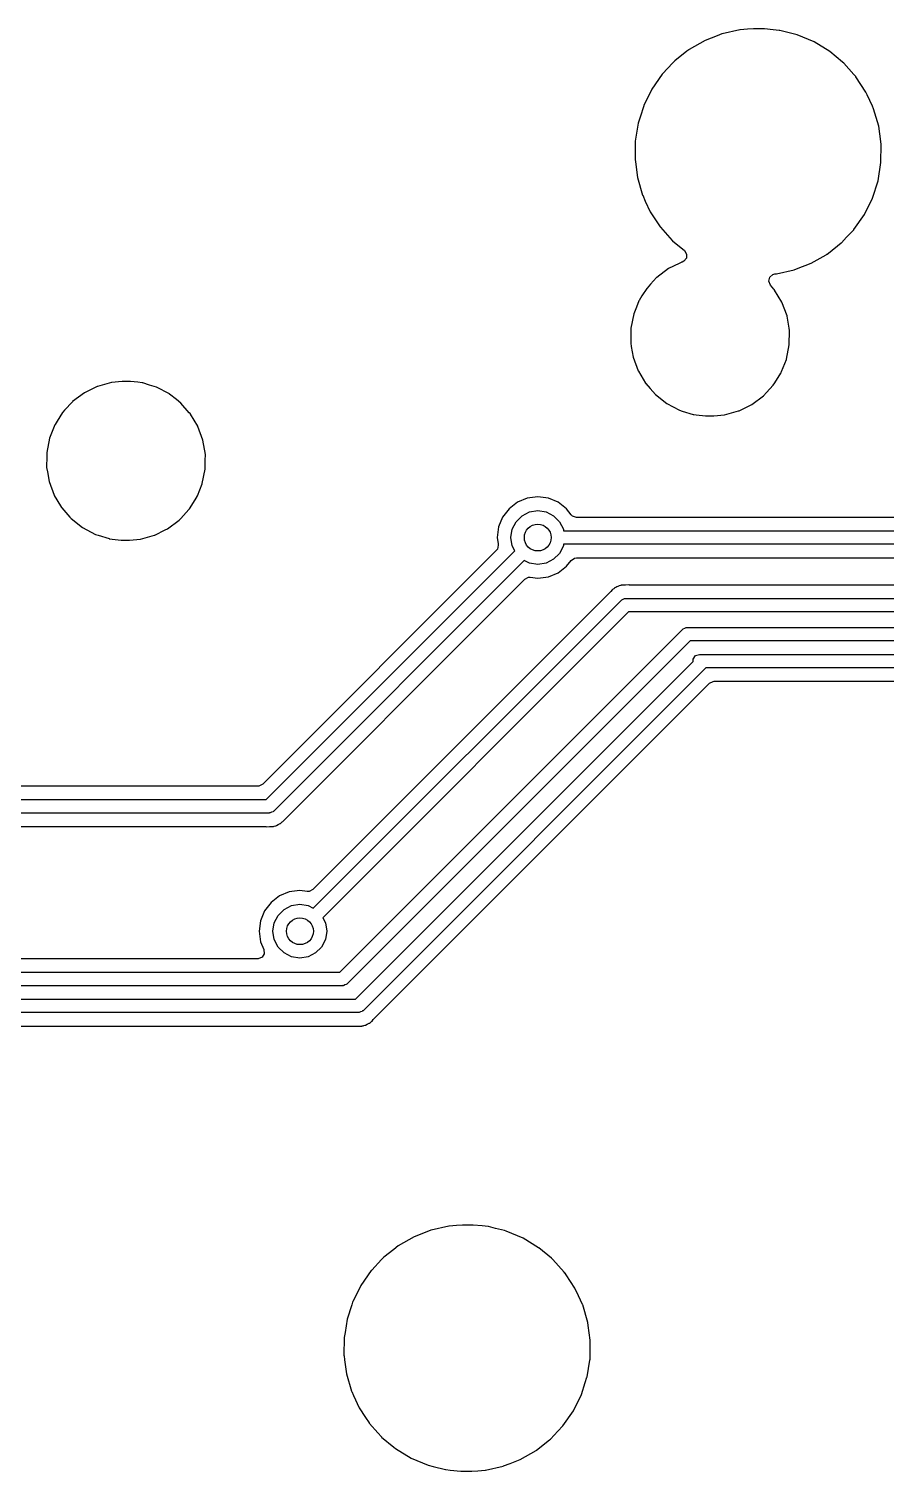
# Model space of a CAD drawing. Extents: x 0.6 to 14.8, y -5.2 to -0.6.
# Drawn here: x 10.017 to 10.52, y -2.805 to -1.96 of the extents above; entities that cross this region are included whole.
import ezdxf

# ---------------------------------------------------------------- set-up
doc = ezdxf.new("R2010")
doc.units = 0
doc.header["$MEASUREMENT"] = 0
doc.layers.add('BLACK', color=7, linetype='CONTINUOUS')

msp = doc.modelspace()

# ---------------------------------------------------------------- linework, layer by layer
at = {"layer": 'BLACK', "linetype": 'CONTINUOUS'}
for p, q in [((10.4383, -1.96015), (10.4341, -1.96046)), ((10.4419, -1.95988), (10.4383, -1.96015)), ((10.4483, -1.95988), (10.4419, -1.95988)), ((10.4534, -1.9604), (10.4483, -1.95988)), ((10.4135, -1.96672), (10.4042, -1.97204)), ((10.4206, -1.96396), (10.4135, -1.96672)), ((10.4233, -1.96289), (10.4206, -1.96396)), ((10.4235, -1.96284), (10.4233, -1.96289)), ((10.4233, -1.96289), (10.4233, -1.96289)), ((10.4339, -1.96047), (10.4235, -1.96284)), ((10.4341, -1.96046), (10.4339, -1.96047)), ((10.4341, -1.96046), (10.4341, -1.96046)), ((10.457, -1.96076), (10.4534, -1.9604)), ((10.4572, -1.96078), (10.457, -1.96076)), ((10.457, -1.96076), (10.457, -1.96076)), ((10.4573, -1.96081), (10.4572, -1.96078)), ((10.466, -1.96304), (10.4573, -1.96081)), ((10.4573, -1.96081), (10.4573, -1.96081)), ((10.4675, -1.96342), (10.466, -1.96304)), ((10.4774, -1.96756), (10.4675, -1.96342)), ((10.4866, -1.97311), (10.4774, -1.96756)), ((10.4029, -1.97304), (10.3958, -1.97867)), ((10.4041, -1.97213), (10.4029, -1.97304)), ((10.4042, -1.97204), (10.4041, -1.97213)), ((10.4041, -1.97213), (10.4041, -1.97213)), ((10.4867, -1.97321), (10.4866, -1.97311)), ((10.4941, -1.97935), (10.4867, -1.97321)), ((10.3945, -1.98007), (10.3888, -1.9861)), ((10.3958, -1.97867), (10.3945, -1.98007)), ((10.4948, -1.97996), (10.4941, -1.97935)), ((10.4949, -1.98007), (10.4948, -1.97996)), ((10.5007, -1.98659), (10.4949, -1.98007)), ((10.4949, -1.98007), (10.4949, -1.98007)), ((10.3884, -1.98647), (10.3823, -1.99527)), ((10.3888, -1.9861), (10.3884, -1.98647)), ((10.5019, -1.98789), (10.5007, -1.98659)), ((10.5019, -1.98796), (10.5019, -1.98789)), ((10.5078, -1.99691), (10.5019, -1.98796)), ((10.3823, -1.99527), (10.3776, -2.00488)), ((10.5086, -1.99851), (10.5078, -1.99691)), ((10.5116, -2.0051), (10.5086, -1.99851)), ((10.3776, -2.00502), (10.3754, -2.01166)), ((10.3776, -2.00488), (10.3776, -2.00502)), ((10.5123, -2.00664), (10.5116, -2.0051)), ((10.5153, -2.01692), (10.5123, -2.00664)), ((10.3743, -2.01508), (10.3726, -2.02565)), ((10.3754, -2.01166), (10.3743, -2.01508)), ((10.5159, -2.02136), (10.5153, -2.01692)), ((10.3726, -2.02565), (10.3725, -2.03636)), ((10.5167, -2.02735), (10.5159, -2.02136)), ((10.5166, -2.03825), (10.5167, -2.02754)), ((10.5167, -2.02754), (10.5167, -2.02735)), ((10.3725, -2.03636), (10.3725, -2.0365)), ((10.3725, -2.0365), (10.3725, -2.0365)), ((10.3725, -2.0365), (10.3727, -2.03772)), ((10.3727, -2.03772), (10.3739, -2.04698)), ((10.5149, -2.04882), (10.5166, -2.03825)), ((10.3739, -2.04698), (10.3769, -2.05726)), ((10.5116, -2.05902), (10.5149, -2.04882)), ((10.3769, -2.05726), (10.377, -2.05739)), ((10.377, -2.05739), (10.377, -2.05739)), ((10.377, -2.05739), (10.3785, -2.06077)), ((10.3785, -2.06077), (10.3814, -2.06699)), ((10.5069, -2.06863), (10.5116, -2.05902)), ((10.3814, -2.06699), (10.3873, -2.07594)), ((10.5008, -2.07743), (10.5069, -2.06863)), ((10.3873, -2.07594), (10.3874, -2.07605)), ((10.3874, -2.07605), (10.3874, -2.07605)), ((10.3874, -2.07605), (10.3943, -2.08383)), ((10.4965, -2.08196), (10.5007, -2.07754)), ((10.5007, -2.07754), (10.5008, -2.07743)), ((10.5007, -2.07754), (10.5007, -2.07754)), ((10.3943, -2.08383), (10.3944, -2.08394)), ((10.3944, -2.08394), (10.3945, -2.08403)), ((10.3945, -2.08403), (10.3945, -2.08403)), ((10.3945, -2.08403), (10.4014, -2.08977)), ((10.4858, -2.09127), (10.4933, -2.08532)), ((10.4933, -2.08532), (10.4934, -2.08523)), ((10.4934, -2.08523), (10.4965, -2.08196)), ((10.4026, -2.09421), (10.401, -2.09607)), ((10.4014, -2.08977), (10.4027, -2.09181)), ((10.4027, -2.09181), (10.4026, -2.09421)), ((10.4757, -2.09718), (10.4844, -2.09221)), ((10.4844, -2.09221), (10.4849, -2.09194)), ((10.4849, -2.09194), (10.485, -2.09186)), ((10.4849, -2.09194), (10.4849, -2.09194)), ((10.485, -2.09186), (10.4858, -2.09127)), ((10.3921, -2.10036), (10.3853, -2.10547)), ((10.3983, -2.09731), (10.3921, -2.10036)), ((10.3996, -2.09666), (10.3983, -2.09731)), ((10.3998, -2.09658), (10.3996, -2.09666)), ((10.3996, -2.09666), (10.3996, -2.09666)), ((10.4, -2.09652), (10.3998, -2.09658)), ((10.4001, -2.09648), (10.4, -2.09652)), ((10.401, -2.09607), (10.4001, -2.09647)), ((10.4001, -2.09647), (10.4001, -2.09647)), ((10.4001, -2.09647), (10.4001, -2.09648)), ((10.4514, -2.10538), (10.4532, -2.10379)), ((10.4532, -2.10379), (10.4545, -2.10349)), ((10.4545, -2.10349), (10.4552, -2.10344)), ((10.4552, -2.10344), (10.4553, -2.10342)), ((10.4552, -2.10344), (10.4552, -2.10344)), ((10.4553, -2.10342), (10.4657, -2.10106)), ((10.4657, -2.10106), (10.468, -2.10017)), ((10.468, -2.10017), (10.4707, -2.09914)), ((10.4707, -2.09914), (10.4721, -2.09858)), ((10.4721, -2.09858), (10.4757, -2.09718)), ((10.3794, -2.1119), (10.3765, -2.11637)), ((10.3795, -2.11175), (10.3794, -2.1119)), ((10.3794, -2.1119), (10.3794, -2.1119)), ((10.3815, -2.10953), (10.3795, -2.11175)), ((10.3851, -2.1056), (10.3815, -2.10953)), ((10.3853, -2.10547), (10.3851, -2.1056)), ((10.4509, -2.10773), (10.4514, -2.10538)), ((10.4518, -2.10994), (10.4509, -2.10773)), ((10.4539, -2.11233), (10.4518, -2.10994)), ((10.3748, -2.11914), (10.3733, -2.12289)), ((10.3749, -2.11897), (10.3748, -2.11914)), ((10.3748, -2.11914), (10.3748, -2.11914)), ((10.3765, -2.11637), (10.3749, -2.11897)), ((10.4543, -2.11272), (10.4539, -2.11233)), ((10.4543, -2.11288), (10.4543, -2.11272)), ((10.4585, -2.11991), (10.4543, -2.11288)), ((10.4543, -2.11288), (10.4543, -2.11288)), ((10.4586, -2.12007), (10.4585, -2.11991)), ((10.4585, -2.11991), (10.4585, -2.11991)), ((10.4616, -2.12808), (10.4586, -2.12007)), ((10.3717, -2.1269), (10.3701, -2.13528)), ((10.3733, -2.12289), (10.3717, -2.1269)), ((10.4616, -2.12826), (10.4616, -2.12808)), ((10.4628, -2.13524), (10.4616, -2.12826)), ((10.3701, -2.13528), (10.37, -2.13737)), ((10.37, -2.13737), (10.37, -2.14159)), ((10.463, -2.1365), (10.4628, -2.13524)), ((10.4629, -2.14504), (10.463, -2.1365)), ((10.37, -2.14159), (10.37, -2.14382)), ((10.37, -2.14382), (10.37, -2.144)), ((10.37, -2.144), (10.3703, -2.1459)), ((10.37, -2.144), (10.37, -2.144)), ((10.3703, -2.1459), (10.3714, -2.15224)), ((10.4612, -2.15342), (10.4629, -2.14504)), ((10.3714, -2.15224), (10.3744, -2.16025)), ((10.4584, -2.16068), (10.4612, -2.15358)), ((10.4612, -2.15358), (10.4612, -2.15342)), ((10.3744, -2.16025), (10.3745, -2.16041)), ((10.3745, -2.16041), (10.3745, -2.16041)), ((10.3745, -2.16041), (10.3786, -2.16744)), ((10.4544, -2.16725), (10.458, -2.1615)), ((10.458, -2.1615), (10.4581, -2.16135)), ((10.4581, -2.16135), (10.4584, -2.16068)), ((10.0558, -2.17017), (10.0498, -2.17313)), ((10.0573, -2.16943), (10.0558, -2.17017)), ((10.0574, -2.16935), (10.0573, -2.16943)), ((10.0573, -2.16943), (10.0573, -2.16943)), ((10.0656, -2.16704), (10.0574, -2.16935)), ((10.072, -2.16645), (10.0656, -2.16704)), ((10.0769, -2.16645), (10.072, -2.16645)), ((10.0811, -2.16695), (10.0769, -2.16645)), ((10.0837, -2.16725), (10.0811, -2.16695)), ((10.0838, -2.16727), (10.0837, -2.16725)), ((10.0837, -2.16725), (10.0837, -2.16725)), ((10.084, -2.16733), (10.0838, -2.16727)), ((10.088, -2.16857), (10.084, -2.16733)), ((10.084, -2.16733), (10.084, -2.16733)), ((10.092, -2.16981), (10.088, -2.16857)), ((10.0996, -2.17378), (10.092, -2.16981)), ((10.3786, -2.16744), (10.3787, -2.1676)), ((10.3787, -2.1676), (10.3789, -2.16773)), ((10.3789, -2.16773), (10.3789, -2.16773)), ((10.3789, -2.16773), (10.3813, -2.17053)), ((10.3813, -2.17053), (10.3844, -2.17402)), ((10.4496, -2.17286), (10.4534, -2.16871)), ((10.4534, -2.16871), (10.4535, -2.16857)), ((10.4534, -2.16871), (10.4534, -2.16871)), ((10.4535, -2.16857), (10.4544, -2.16725)), ((10.0428, -2.17837), (10.0382, -2.18333)), ((10.0429, -2.17824), (10.0428, -2.17837)), ((10.0498, -2.17313), (10.0429, -2.17824)), ((10.0997, -2.17389), (10.0996, -2.17378)), ((10.1037, -2.17702), (10.0997, -2.17389)), ((10.1063, -2.17907), (10.1037, -2.17702)), ((10.1064, -2.17921), (10.1063, -2.17907)), ((10.1113, -2.18482), (10.1064, -2.17921)), ((10.3844, -2.17402), (10.3911, -2.17931)), ((10.3911, -2.17931), (10.3986, -2.18328)), ((10.4409, -2.17996), (10.4477, -2.17485)), ((10.4477, -2.17485), (10.4496, -2.17286)), ((10.037, -2.18467), (10.0338, -2.18976)), ((10.0371, -2.18451), (10.037, -2.18467)), ((10.037, -2.18467), (10.037, -2.18467)), ((10.0382, -2.18333), (10.0371, -2.18451)), ((10.1119, -2.18549), (10.1113, -2.18482)), ((10.112, -2.18565), (10.1119, -2.18549)), ((10.1162, -2.19268), (10.112, -2.18565)), ((10.112, -2.18565), (10.112, -2.18565)), ((10.3986, -2.18328), (10.4002, -2.18378)), ((10.4002, -2.18378), (10.4066, -2.18576)), ((10.4066, -2.18576), (10.4066, -2.18576)), ((10.4066, -2.18576), (10.4068, -2.18582)), ((10.4068, -2.18582), (10.407, -2.18584)), ((10.407, -2.18584), (10.407, -2.18584)), ((10.407, -2.18584), (10.4084, -2.18601)), ((10.4084, -2.18601), (10.4137, -2.18664)), ((10.4137, -2.18664), (10.4187, -2.18664)), ((10.4187, -2.18664), (10.425, -2.18605)), ((10.425, -2.18605), (10.4332, -2.18374)), ((10.4332, -2.18374), (10.4335, -2.18362)), ((10.4335, -2.18362), (10.437, -2.18187)), ((10.437, -2.18187), (10.4409, -2.17996)), ((10.0306, -2.19668), (10.0294, -2.19967)), ((10.0325, -2.1919), (10.0306, -2.19668)), ((10.0326, -2.19174), (10.0325, -2.1919)), ((10.0325, -2.1919), (10.0325, -2.1919)), ((10.0338, -2.18976), (10.0326, -2.19174)), ((10.1163, -2.19283), (10.1162, -2.19268)), ((10.1162, -2.19268), (10.1162, -2.19268)), ((10.1192, -2.20085), (10.1163, -2.19283)), ((10.0294, -2.19967), (10.0277, -2.20805)), ((10.1207, -2.20927), (10.1192, -2.20085)), ((10.0277, -2.2109), (10.0276, -2.21616)), ((10.0277, -2.20805), (10.0277, -2.2109)), ((10.1206, -2.21258), (10.1207, -2.20945)), ((10.1206, -2.21781), (10.1206, -2.21258)), ((10.1207, -2.20945), (10.1207, -2.20927)), ((10.1207, -2.20945), (10.1207, -2.20945)), ((10.0276, -2.21616), (10.0276, -2.21659)), ((10.0276, -2.21659), (10.0276, -2.21677)), ((10.0276, -2.21677), (10.0281, -2.21934)), ((10.0276, -2.21677), (10.0276, -2.21677)), ((10.0281, -2.21934), (10.0291, -2.22501)), ((10.1189, -2.22619), (10.1206, -2.21781)), ((10.0291, -2.22501), (10.032, -2.23302)), ((10.116, -2.23336), (10.1188, -2.22635)), ((10.1188, -2.22635), (10.1189, -2.22619)), ((10.032, -2.23302), (10.0321, -2.23318)), ((10.0321, -2.23318), (10.0321, -2.23318)), ((10.0321, -2.23318), (10.0358, -2.23939)), ((10.1114, -2.24106), (10.1156, -2.23427)), ((10.1156, -2.23427), (10.1157, -2.23412)), ((10.1157, -2.23412), (10.116, -2.23336)), ((10.3036, -2.23722), (10.2987, -2.24101)), ((10.3093, -2.23484), (10.3036, -2.23722)), ((10.3155, -2.23403), (10.3093, -2.23484)), ((10.3217, -2.23484), (10.3155, -2.23403)), ((10.3274, -2.23722), (10.3217, -2.23484)), ((10.3324, -2.24101), (10.3274, -2.23722)), ((10.0358, -2.23939), (10.0364, -2.24036)), ((10.0364, -2.24036), (10.0365, -2.2405)), ((10.0365, -2.2405), (10.0365, -2.2405)), ((10.0365, -2.2405), (10.0413, -2.24595)), ((10.0413, -2.24595), (10.042, -2.24679)), ((10.042, -2.24679), (10.0487, -2.25207)), ((10.1054, -2.24762), (10.1063, -2.24665)), ((10.1063, -2.24665), (10.1111, -2.24147)), ((10.1111, -2.24147), (10.1112, -2.24134)), ((10.1111, -2.24147), (10.1111, -2.24147)), ((10.1112, -2.24134), (10.1114, -2.24106)), ((10.2949, -2.24595), (10.2925, -2.2517)), ((10.2987, -2.24101), (10.2949, -2.24595)), ((10.3028, -2.24862), (10.3063, -2.24513)), ((10.3063, -2.24513), (10.3107, -2.2429)), ((10.3107, -2.2429), (10.3155, -2.24213)), ((10.3155, -2.24213), (10.3204, -2.2429)), ((10.3204, -2.2429), (10.3248, -2.24513)), ((10.3248, -2.24513), (10.3283, -2.24862)), ((10.3351, -2.24452), (10.3324, -2.24101)), ((10.3359, -2.2453), (10.3351, -2.24452)), ((10.3382, -2.24604), (10.3359, -2.2453)), ((10.6413, -2.24604), (10.3382, -2.24604)), ((10.0487, -2.25207), (10.0563, -2.25605)), ((10.0911, -2.2564), (10.0971, -2.25345)), ((10.0971, -2.25345), (10.0985, -2.25273)), ((10.0985, -2.25273), (10.1054, -2.24762)), ((10.2925, -2.2517), (10.2917, -2.25787)), ((10.2998, -2.25787), (10.3005, -2.25301)), ((10.3005, -2.25301), (10.3028, -2.24862)), ((10.3283, -2.24862), (10.3305, -2.25301)), ((10.3305, -2.25301), (10.3306, -2.25394)), ((10.3306, -2.25394), (10.8943, -2.25394)), ((10.0563, -2.25605), (10.0579, -2.25655)), ((10.0579, -2.25655), (10.0643, -2.25853)), ((10.0643, -2.25853), (10.0643, -2.25853)), ((10.0643, -2.25853), (10.0644, -2.25858)), ((10.0644, -2.25858), (10.0646, -2.25861)), ((10.0646, -2.25861), (10.0646, -2.25861)), ((10.0646, -2.25861), (10.066, -2.25877)), ((10.066, -2.25877), (10.0714, -2.25941)), ((10.0714, -2.25941), (10.0763, -2.25941)), ((10.0763, -2.25941), (10.0827, -2.25882)), ((10.0827, -2.25882), (10.0909, -2.2565)), ((10.0909, -2.2565), (10.0911, -2.2564)), ((10.2917, -2.25787), (10.2922, -2.26154)), ((10.2923, -2.26226), (10.2918, -2.26462)), ((10.2922, -2.26154), (10.2923, -2.26226)), ((10.3005, -2.26274), (10.2998, -2.25787)), ((10.3021, -2.26575), (10.3005, -2.26274)), ((10.3305, -2.26274), (10.3283, -2.26713)), ((10.3306, -2.26181), (10.3305, -2.26274)), ((10.8943, -2.26181), (10.3306, -2.26181)), ((10.2911, -2.26552), (10.1543, -2.40238)), ((10.1564, -2.41142), (10.3021, -2.26575)), ((10.3076, -2.27132), (10.1608, -2.41814)), ((10.2918, -2.26462), (10.2911, -2.26552)), ((10.3107, -2.27285), (10.3076, -2.27132)), ((10.3248, -2.27061), (10.3204, -2.27285)), ((10.3283, -2.26713), (10.3248, -2.27061)), ((10.3324, -2.27474), (10.3351, -2.27123)), ((10.3351, -2.27123), (10.3371, -2.26987)), ((10.3371, -2.26987), (10.3382, -2.2697)), ((10.3382, -2.2697), (10.8921, -2.2697)), ((10.3079, -2.28225), (10.31, -2.28116)), ((10.31, -2.28116), (10.3111, -2.28114)), ((10.3155, -2.27362), (10.3107, -2.27285)), ((10.3111, -2.28114), (10.3155, -2.28172)), ((10.3204, -2.27285), (10.3155, -2.27362)), ((10.3155, -2.28172), (10.3217, -2.28091)), ((10.3217, -2.28091), (10.3274, -2.27853)), ((10.3274, -2.27853), (10.3324, -2.27474)), ((10.2843, -2.30586), (10.3079, -2.28225)), ((10.3583, -2.28951), (10.3579, -2.28991)), ((10.359, -2.2886), (10.3583, -2.28951)), ((10.3593, -2.2884), (10.359, -2.2886)), ((10.36, -2.28784), (10.3593, -2.2884)), ((10.3602, -2.28767), (10.36, -2.28784)), ((10.3603, -2.28751), (10.3602, -2.28767)), ((10.3606, -2.2874), (10.3603, -2.28751)), ((10.3613, -2.2871), (10.3606, -2.2874)), ((10.3606, -2.2874), (10.3606, -2.2874)), ((10.3618, -2.28683), (10.3613, -2.2871)), ((10.3624, -2.28647), (10.3618, -2.28683)), ((10.3627, -2.28628), (10.3624, -2.28647)), ((10.3624, -2.28647), (10.3624, -2.28647)), ((10.3632, -2.2862), (10.3627, -2.28628)), ((10.364, -2.28595), (10.3632, -2.2862)), ((10.3641, -2.28591), (10.364, -2.28595)), ((10.3644, -2.28577), (10.3641, -2.28591)), ((10.3641, -2.28591), (10.3641, -2.28591)), ((10.3648, -2.28576), (10.3644, -2.28577)), ((10.3649, -2.28575), (10.3648, -2.28576)), ((10.3656, -2.28573), (10.3649, -2.28575)), ((10.3658, -2.28571), (10.3656, -2.28573)), ((10.3659, -2.28568), (10.3658, -2.28571)), ((10.3667, -2.28568), (10.3659, -2.28568)), ((10.3669, -2.28568), (10.3667, -2.28568)), ((10.3688, -2.28561), (10.3669, -2.28568)), ((10.369, -2.28567), (10.3688, -2.28561)), ((10.3691, -2.28568), (10.369, -2.28567)), ((10.4664, -2.28568), (10.3691, -2.28568)), ((11.6965, -2.28568), (10.4664, -2.28568)), ((10.3579, -2.28991), (10.1837, -2.46411)), ((10.1839, -2.47505), (10.3643, -2.29473)), ((10.3643, -2.29473), (10.3645, -2.29458)), ((10.3645, -2.29458), (10.3647, -2.29433)), ((10.3647, -2.29433), (10.3656, -2.29404)), ((10.3656, -2.29404), (10.3664, -2.29362)), ((10.3664, -2.29362), (10.3667, -2.29367)), ((10.3667, -2.29367), (10.367, -2.29357)), ((10.367, -2.29357), (11.7014, -2.29357)), ((10.1672, -2.42296), (10.2843, -2.30586)), ((10.3687, -2.30145), (10.1895, -2.48062)), ((11.703, -2.30145), (10.3687, -2.30145)), ((10.1994, -2.51257), (10.4003, -2.31173)), ((10.4003, -2.31173), (10.4005, -2.31158)), ((10.4005, -2.31158), (10.4007, -2.31133)), ((10.4007, -2.31133), (10.4016, -2.31104)), ((10.4016, -2.31104), (10.4024, -2.31062)), ((10.4024, -2.31062), (10.4027, -2.31067)), ((10.4027, -2.31067), (10.403, -2.31057)), ((10.403, -2.31057), (11.7067, -2.31057)), ((10.4047, -2.31845), (10.2038, -2.5193)), ((11.7083, -2.31845), (10.4047, -2.31845)), ((10.2087, -2.52832), (10.4065, -2.33044)), ((10.4065, -2.32904), (10.408, -2.32707)), ((10.4065, -2.33044), (10.4065, -2.32904)), ((10.408, -2.32707), (10.4103, -2.32632)), ((10.4103, -2.32632), (10.4123, -2.32632)), ((10.4123, -2.32632), (10.4123, -2.32632)), ((10.4123, -2.32632), (11.7132, -2.32632)), ((10.4139, -2.3342), (10.2131, -2.53504)), ((11.7148, -2.3342), (10.4139, -2.3342)), ((10.4038, -2.35551), (10.4161, -2.34323)), ((10.4161, -2.34323), (10.4182, -2.34214)), ((10.4182, -2.34214), (10.4188, -2.34209)), ((10.4188, -2.34209), (11.6179, -2.34209)), ((10.2749, -2.48433), (10.4038, -2.35551)), ((10.1515, -2.40352), (9.9047, -2.40352)), ((10.1521, -2.40348), (10.1515, -2.40352)), ((10.1543, -2.40238), (10.1521, -2.40348)), ((9.59836, -2.41142), (10.1564, -2.41142)), ((10.158, -2.41929), (9.59836, -2.41929)), ((10.1583, -2.41919), (10.158, -2.41929)), ((10.1587, -2.41924), (10.1583, -2.41919)), ((10.1595, -2.41882), (10.1587, -2.41924)), ((10.1604, -2.41854), (10.1595, -2.41882)), ((10.1605, -2.41828), (10.1604, -2.41854)), ((10.1608, -2.41814), (10.1605, -2.41828)), ((10.1651, -2.42503), (10.1658, -2.42446)), ((10.1658, -2.42446), (10.1661, -2.42427)), ((10.1661, -2.42427), (10.1668, -2.42336)), ((10.1668, -2.42336), (10.1672, -2.42296)), ((9.60588, -2.42719), (10.1222, -2.42719)), ((10.1222, -2.42719), (10.1559, -2.42719)), ((10.1559, -2.42719), (10.1561, -2.4272)), ((10.1561, -2.4272), (10.1563, -2.42726)), ((10.1563, -2.42726), (10.1582, -2.42719)), ((10.1582, -2.42719), (10.1584, -2.42719)), ((10.1584, -2.42719), (10.1591, -2.42719)), ((10.1591, -2.42719), (10.1593, -2.42715)), ((10.1593, -2.42715), (10.1595, -2.42714)), ((10.1595, -2.42714), (10.1602, -2.42712)), ((10.1602, -2.42712), (10.1603, -2.42711)), ((10.1603, -2.42711), (10.1607, -2.4271)), ((10.1607, -2.4271), (10.161, -2.42695)), ((10.161, -2.42695), (10.1611, -2.42692)), ((10.161, -2.42695), (10.161, -2.42695)), ((10.1611, -2.42692), (10.1619, -2.42667)), ((10.1619, -2.42667), (10.1624, -2.42658)), ((10.1624, -2.42658), (10.1633, -2.42603)), ((10.1633, -2.42603), (10.1638, -2.42577)), ((10.1638, -2.42577), (10.1645, -2.42546)), ((10.1645, -2.42546), (10.1647, -2.42536)), ((10.1645, -2.42546), (10.1645, -2.42546)), ((10.1647, -2.42536), (10.1649, -2.4252)), ((10.1649, -2.4252), (10.1651, -2.42503)), ((10.1699, -2.46546), (10.1641, -2.46784)), ((10.1761, -2.46465), (10.1699, -2.46546)), ((10.1804, -2.46522), (10.1761, -2.46465)), ((10.1816, -2.46521), (10.1804, -2.46522)), ((10.1837, -2.46411), (10.1816, -2.46521)), ((10.1592, -2.47163), (10.1554, -2.47657)), ((10.1641, -2.46784), (10.1592, -2.47163)), ((10.1668, -2.47575), (10.1712, -2.47351)), ((10.1712, -2.47351), (10.1761, -2.47274)), ((10.1761, -2.47274), (10.1809, -2.47351)), ((10.1809, -2.47351), (10.1839, -2.47505)), ((10.153, -2.48232), (10.1522, -2.48849)), ((10.1554, -2.47657), (10.153, -2.48232)), ((10.1603, -2.48849), (10.1611, -2.48363)), ((10.1611, -2.48363), (10.1633, -2.47924)), ((10.1633, -2.47924), (10.1668, -2.47575)), ((10.1895, -2.48062), (10.191, -2.48363)), ((10.191, -2.48363), (10.1918, -2.48849)), ((10.1522, -2.48849), (10.153, -2.49466)), ((10.1611, -2.49336), (10.1603, -2.48849)), ((10.1918, -2.48849), (10.191, -2.49336)), ((10.2194, -2.53986), (10.2749, -2.48433)), ((10.153, -2.49466), (10.1549, -2.49926)), ((10.1549, -2.49926), (10.1549, -2.49929)), ((10.1549, -2.49929), (10.1551, -2.50169)), ((10.1633, -2.49775), (10.1611, -2.49336)), ((10.1668, -2.50123), (10.1633, -2.49775)), ((10.1888, -2.49775), (10.1853, -2.50123)), ((10.191, -2.49336), (10.1888, -2.49775)), ((10.1513, -2.50468), (9.54615, -2.50468)), ((10.1516, -2.50467), (10.1513, -2.50468)), ((10.1539, -2.50375), (10.1516, -2.50467)), ((10.1551, -2.50169), (10.1539, -2.50375)), ((10.1712, -2.50347), (10.1668, -2.50123)), ((10.1761, -2.50424), (10.1712, -2.50347)), ((10.1809, -2.50347), (10.1761, -2.50424)), ((10.1853, -2.50123), (10.1809, -2.50347)), ((9.54404, -2.51257), (10.1994, -2.51257)), ((10.201, -2.52045), (9.54567, -2.52045)), ((10.2013, -2.52035), (10.201, -2.52045)), ((10.2017, -2.5204), (10.2013, -2.52035)), ((10.2025, -2.51998), (10.2017, -2.5204)), ((10.2034, -2.5197), (10.2025, -2.51998)), ((10.2035, -2.51944), (10.2034, -2.5197)), ((10.2038, -2.5193), (10.2035, -2.51944)), ((9.56929, -2.52832), (10.2087, -2.52832)), ((10.2103, -2.5362), (9.57092, -2.5362)), ((10.2106, -2.5361), (10.2103, -2.5362)), ((10.2109, -2.53615), (10.2106, -2.5361)), ((10.2117, -2.53573), (10.2109, -2.53615)), ((10.2126, -2.53544), (10.2117, -2.53573)), ((10.2128, -2.53519), (10.2126, -2.53544)), ((10.2131, -2.53504), (10.2128, -2.53519)), ((10.2146, -2.54349), (10.2155, -2.54294)), ((10.2155, -2.54294), (10.216, -2.54268)), ((10.216, -2.54268), (10.2167, -2.54237)), ((10.2167, -2.54237), (10.217, -2.54226)), ((10.2167, -2.54237), (10.2167, -2.54237)), ((10.217, -2.54226), (10.2172, -2.5421)), ((10.2172, -2.5421), (10.2174, -2.54193)), ((10.2174, -2.54193), (10.2181, -2.54137)), ((10.2181, -2.54137), (10.2184, -2.54118)), ((10.2184, -2.54118), (10.2191, -2.54026)), ((10.2191, -2.54026), (10.2194, -2.53986)), ((9.57581, -2.54409), (10.1618, -2.54409)), ((10.1618, -2.54409), (10.2082, -2.54409)), ((10.2082, -2.54409), (10.2083, -2.5441)), ((10.2083, -2.5441), (10.2085, -2.54417)), ((10.2085, -2.54417), (10.2105, -2.54409)), ((10.2105, -2.54409), (10.2106, -2.54409)), ((10.2106, -2.54409), (10.2114, -2.54409)), ((10.2114, -2.54409), (10.2116, -2.54406)), ((10.2116, -2.54406), (10.2118, -2.54404)), ((10.2118, -2.54404), (10.2124, -2.54402)), ((10.2124, -2.54402), (10.2126, -2.54401)), ((10.2126, -2.54401), (10.2129, -2.544)), ((10.2129, -2.544), (10.2133, -2.54386)), ((10.2133, -2.54386), (10.2134, -2.54382)), ((10.2133, -2.54386), (10.2133, -2.54386)), ((10.2134, -2.54382), (10.2142, -2.54357)), ((10.2142, -2.54357), (10.2146, -2.54349)), ((10.2634, -2.66124), (10.253, -2.66361)), ((10.2635, -2.66123), (10.2634, -2.66124)), ((10.2678, -2.66092), (10.2635, -2.66123)), ((10.2635, -2.66123), (10.2635, -2.66123)), ((10.2714, -2.66065), (10.2678, -2.66092)), ((10.2777, -2.66065), (10.2714, -2.66065)), ((10.2829, -2.66117), (10.2777, -2.66065)), ((10.2865, -2.66153), (10.2829, -2.66117)), ((10.243, -2.66749), (10.2337, -2.6728)), ((10.2515, -2.66418), (10.243, -2.66749)), ((10.2528, -2.66366), (10.2515, -2.66418)), ((10.253, -2.66361), (10.2528, -2.66366)), ((10.2528, -2.66366), (10.2528, -2.66366)), ((10.2866, -2.66155), (10.2865, -2.66153)), ((10.2865, -2.66153), (10.2865, -2.66153)), ((10.2907, -2.66259), (10.2866, -2.66155)), ((10.2959, -2.66391), (10.2907, -2.66259)), ((10.297, -2.66418), (10.2959, -2.66391)), ((10.3069, -2.66833), (10.297, -2.66418)), ((10.316, -2.67388), (10.3069, -2.66833)), ((10.2311, -2.67487), (10.2253, -2.67944)), ((10.2336, -2.67289), (10.2311, -2.67487)), ((10.2337, -2.6728), (10.2336, -2.67289)), ((10.2336, -2.67289), (10.2336, -2.67289)), ((10.3162, -2.67398), (10.316, -2.67388)), ((10.3235, -2.68005), (10.3162, -2.67398)), ((10.224, -2.68083), (10.2182, -2.68697)), ((10.2253, -2.67944), (10.224, -2.68083)), ((10.3243, -2.68073), (10.3235, -2.68005)), ((10.3244, -2.68084), (10.3243, -2.68073)), ((10.331, -2.6883), (10.3244, -2.68084)), ((10.3244, -2.68084), (10.3244, -2.68084)), ((10.2179, -2.68724), (10.2118, -2.69604)), ((10.2182, -2.68697), (10.2179, -2.68724)), ((10.3314, -2.68872), (10.331, -2.6883)), ((10.3315, -2.68884), (10.3314, -2.68872)), ((10.3321, -2.68978), (10.3315, -2.68884)), ((10.3315, -2.68884), (10.3315, -2.68884)), ((10.3373, -2.69768), (10.3321, -2.68978)), ((10.2118, -2.69604), (10.2071, -2.70565)), ((10.3393, -2.70204), (10.3373, -2.69768)), ((10.3417, -2.7072), (10.3393, -2.70204)), ((10.2065, -2.70736), (10.2038, -2.71585)), ((10.207, -2.70578), (10.2065, -2.70736)), ((10.2071, -2.70565), (10.207, -2.70578)), ((10.3418, -2.70741), (10.3417, -2.7072)), ((10.3448, -2.71769), (10.3418, -2.70741)), ((10.2038, -2.71585), (10.2026, -2.7235)), ((10.345, -2.71938), (10.3448, -2.71769)), ((10.3462, -2.7281), (10.345, -2.71938)), ((10.2021, -2.72642), (10.2019, -2.73713)), ((10.2022, -2.7256), (10.2021, -2.72642)), ((10.2026, -2.7235), (10.2022, -2.7256)), ((10.3461, -2.73837), (10.3462, -2.72845)), ((10.3462, -2.72831), (10.3462, -2.7281)), ((10.3462, -2.72845), (10.3462, -2.72831)), ((10.2019, -2.73713), (10.202, -2.73727)), ((10.202, -2.73727), (10.2023, -2.73954)), ((10.202, -2.73727), (10.202, -2.73727)), ((10.2023, -2.73954), (10.2034, -2.74774)), ((10.3444, -2.74959), (10.346, -2.73973)), ((10.346, -2.73973), (10.3461, -2.73916)), ((10.3461, -2.73902), (10.3461, -2.73837)), ((10.3461, -2.73916), (10.3461, -2.73902)), ((10.3461, -2.73916), (10.3461, -2.73916)), ((10.2034, -2.74774), (10.2064, -2.75803)), ((10.3411, -2.75979), (10.3433, -2.75287)), ((10.3433, -2.75287), (10.3443, -2.74973)), ((10.3443, -2.74973), (10.3444, -2.74959)), ((10.2064, -2.75803), (10.2065, -2.75816)), ((10.2065, -2.75816), (10.2065, -2.75816)), ((10.2065, -2.75816), (10.2075, -2.76041)), ((10.2075, -2.76041), (10.2109, -2.76776)), ((10.3364, -2.7694), (10.3411, -2.75979)), ((10.2109, -2.76776), (10.2146, -2.77337)), ((10.3302, -2.7782), (10.3364, -2.7694)), ((10.2146, -2.77337), (10.2166, -2.77653)), ((10.2166, -2.77653), (10.2167, -2.77671)), ((10.2167, -2.77671), (10.2168, -2.77682)), ((10.2168, -2.77682), (10.2168, -2.77682)), ((10.2168, -2.77682), (10.2218, -2.78241)), ((10.3273, -2.78133), (10.3301, -2.7783)), ((10.3301, -2.7783), (10.3302, -2.7782)), ((10.3301, -2.7783), (10.3301, -2.7783)), ((10.2218, -2.78241), (10.2239, -2.7847)), ((10.2239, -2.7847), (10.224, -2.7848)), ((10.224, -2.7848), (10.224, -2.7848)), ((10.224, -2.7848), (10.2312, -2.79077)), ((10.3147, -2.7925), (10.3223, -2.78649)), ((10.3223, -2.78649), (10.3229, -2.786)), ((10.3229, -2.786), (10.3273, -2.78133)), ((10.2312, -2.79077), (10.2321, -2.79155)), ((10.2321, -2.79155), (10.2413, -2.79711)), ((10.3052, -2.79795), (10.3145, -2.79263)), ((10.3145, -2.79263), (10.3147, -2.7925)), ((10.2413, -2.79711), (10.2512, -2.80125)), ((10.2512, -2.80125), (10.2513, -2.80129)), ((10.2513, -2.80129), (10.2513, -2.80129)), ((10.2513, -2.80129), (10.2541, -2.80201)), ((10.2541, -2.80201), (10.2615, -2.80389)), ((10.2615, -2.80389), (10.2617, -2.8039)), ((10.2617, -2.8039), (10.2617, -2.8039)), ((10.2617, -2.8039), (10.2642, -2.80416)), ((10.2642, -2.80416), (10.2704, -2.80479)), ((10.2704, -2.80479), (10.2768, -2.80479)), ((10.2768, -2.80479), (10.2804, -2.80452)), ((10.2804, -2.80452), (10.2846, -2.8042)), ((10.2846, -2.8042), (10.2848, -2.80419)), ((10.2846, -2.8042), (10.2846, -2.8042)), ((10.2848, -2.80419), (10.2952, -2.80183)), ((10.2952, -2.80183), (10.2955, -2.80174)), ((10.2955, -2.80174), (10.2993, -2.80023)), ((10.2993, -2.80023), (10.3052, -2.79795))]:
    msp.add_line(p, q, dxfattribs=at)
at = {"layer": 'BLACK'}
for centre in [(10.3155, -2.25787), (10.1761, -2.48849)]:
    msp.add_circle(centre, 0.007874, dxfattribs=at)

doc.saveas('drawing.dxf')
